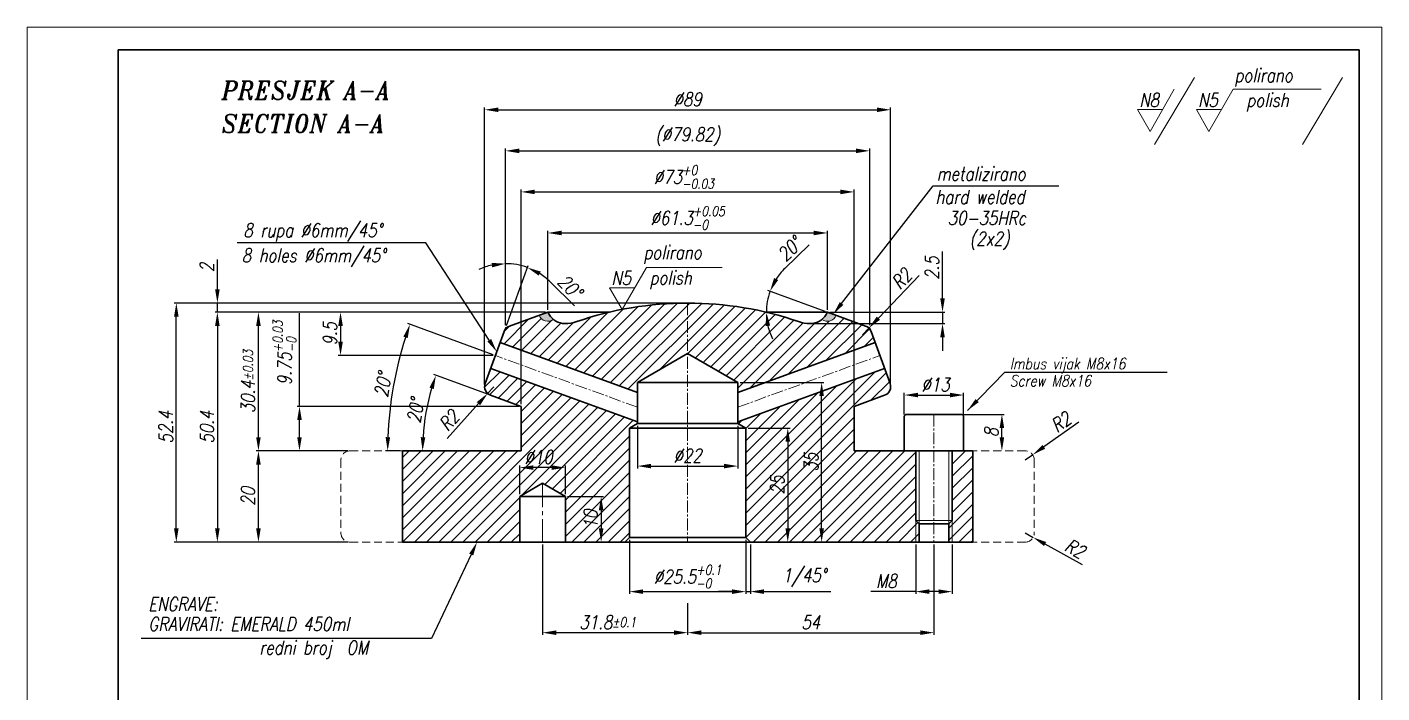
# Model space of a CAD drawing. Extents: x 89 to 609, y 11 to 440.
# Drawn here: x 89 to 386, y 294.1 to 440 of the extents above; entities that cross this region are included whole.
import ezdxf
from ezdxf import colors
from ezdxf.entities.mleader import LeaderData, LeaderLine
from ezdxf.math import Vec2, Vec3

# ---------------------------------------------------------------- set-up
doc = ezdxf.new("R2010")
doc.units = 0
doc.header["$LTSCALE"] = 7
doc.header["$MEASUREMENT"] = 0
doc.linetypes.add('CENTER2', pattern=[1.125, 0.75, -0.125, 0.125, -0.125])
doc.linetypes.add('HIDDEN', pattern=[0.375, 0.25, -0.125])
doc.layers.get('0').update_dxf_attribs({"linetype": 'CONTINUOUS', "lineweight": 15})
for name, color, linetype, lineweight in [('1', 1, 'CENTER2', 15), ('2', 2, 'HIDDEN', 15), ('3', 3, 'CONTINUOUS', 30), ('8', 252, 'CONTINUOUS', 15), ('ENGLISH', 252, 'CONTINUOUS', 18)]:
    doc.layers.add(name, color=color, linetype=linetype, lineweight=lineweight)
doc.styles.add('ITALICT', font='ITALICT.shx', dxfattribs={"width": 0.8, "height": 3})
doc.styles.get("Standard").update_dxf_attribs({"font": 'isocp.shx', "height": 3})
doc.dimstyles.get("Standard").update_dxf_attribs({"dimtxt": 3, "dimasz": 3, "dimexe": 0.5, "dimexo": 0.5, "dimgap": 0.8, "dimtad": 1, "dimdsep": 46, "dimtxsty": 'ITALICT', "dimcen": 0.09, "dimazin": 2, "dimtfac": 1, "dimtmove": 0, "dimatfit": 3, "dimfxl": 1, "dimtolj": 1, "dimtzin": 0, "dimarcsym": 0})

# ---------------------------------------------------------------- blocks, each defined once
blk = doc.blocks.new('*D12')
at = {"color": 0, "lineweight": -2}
for p, q in [((193.9, 374.68), (193.9, 413.41)), ((196.9, 412.91), (270.72, 412.91)), ((273.72, 374.68), (273.72, 413.41))]:
    blk.add_line(p, q, dxfattribs=at)
at = {"color": 0}
for points in [[(196.9, 413.41), (196.9, 412.41), (193.9, 412.91)], [(270.72, 412.41), (270.72, 413.41), (273.72, 412.91)]]:
    blk.add_solid(points, dxfattribs=at)
at = {"color": 0, "insert": (233.81, 416), "char_height": 3, "attachment_point": 5, "style": 'ITALICT'}
blk.add_mtext('\\A1;(%%c79.82)', dxfattribs=at)
blk = doc.blocks.new('*D13')
at = {"color": 0, "lineweight": -2}
for p, q in [((189.31, 361.71), (189.31, 422.41)), ((192.31, 421.91), (275.31, 421.91)), ((278.31, 361.71), (278.31, 422.41))]:
    blk.add_line(p, q, dxfattribs=at)
at = {"color": 0}
for points in [[(192.31, 422.41), (192.31, 421.41), (189.31, 421.91)], [(275.31, 421.41), (275.31, 422.41), (278.31, 421.91)]]:
    blk.add_solid(points, dxfattribs=at)
at = {"color": 0, "insert": (233.81, 424.21), "char_height": 3, "attachment_point": 5, "style": 'ITALICT'}
blk.add_mtext('\\A1;%%c89', dxfattribs=at)
blk = doc.blocks.new('*D14')
at = {"color": 0, "linetype": 'ByBlock', "lineweight": -2}
for p, q in [((197.31, 357.4), (197.31, 404.41)), ((270.31, 357.4), (270.31, 404.41)), ((200.31, 403.91), (267.31, 403.91))]:
    blk.add_line(p, q, dxfattribs=at)
at = {"color": 0}
for points in [[(200.31, 404.41), (200.31, 403.41), (197.31, 403.91)], [(267.31, 403.41), (267.31, 404.41), (270.31, 403.91)]]:
    blk.add_solid(points, dxfattribs=at)
at = {"color": 0, "insert": (232.99, 407.19), "char_height": 3, "attachment_point": 5, "style": 'ITALICT'}
blk.add_mtext('\\A1;%%c73{}{\\H0.71x;\\C3;\\S+0^ -0.03;}', dxfattribs=at)
blk = doc.blocks.new('*D15')
at = {"color": 0, "lineweight": -2}
for p, q in [((200.71, 377.55), (157.22, 377.55)), ((157.72, 374.55), (157.72, 371.05)), ((191.17, 368.05), (157.22, 368.05))]:
    blk.add_line(p, q, dxfattribs=at)
at = {"color": 0}
for points in [[(158.22, 374.55), (157.22, 374.55), (157.72, 377.55)], [(157.22, 371.05), (158.22, 371.05), (157.72, 368.05)]]:
    blk.add_solid(points, dxfattribs=at)
at = {"color": 0, "insert": (155.42, 372.8), "char_height": 3, "attachment_point": 5, "rotation": 90, "style": 'ITALICT'}
blk.add_mtext('\\A1;9.5', dxfattribs=at)
blk = doc.blocks.new('*D4')
at = {"color": 0, "linetype": 'ByBlock', "lineweight": -2}
for p, q in [((203.16, 378.05), (203.16, 395.41)), ((264.46, 378.05), (264.46, 395.41)), ((206.16, 394.91), (261.46, 394.91))]:
    blk.add_line(p, q, dxfattribs=at)
at = {"color": 0}
for points in [[(206.16, 395.41), (206.16, 394.41), (203.16, 394.91)], [(261.46, 394.41), (261.46, 395.41), (264.46, 394.91)]]:
    blk.add_solid(points, dxfattribs=at)
at = {"color": 0, "insert": (233.81, 398.19), "char_height": 3, "attachment_point": 5, "style": 'ITALICT'}
blk.add_mtext('\\A1;%%c61.3{}{\\H0.71x;\\C3;\\S+0.05^ -0;}', dxfattribs=at)
blk = doc.blocks.new('*D5')
at = {"color": 0, "linetype": 'ByBlock', "lineweight": -2}
for p, q in [((148.72, 356.9), (148.72, 377.34)), ((196.81, 356.9), (148.22, 356.9)), ((148.72, 350.15), (148.72, 353.9)), ((159.31, 347.15), (148.22, 347.15))]:
    blk.add_line(p, q, dxfattribs=at)
at = {"color": 0}
for points in [[(149.22, 353.9), (148.22, 353.9), (148.72, 356.9)], [(148.22, 350.15), (149.22, 350.15), (148.72, 347.15)]]:
    blk.add_solid(points, dxfattribs=at)
at = {"color": 0, "insert": (145.44, 368.62), "char_height": 3, "attachment_point": 5, "rotation": 90, "style": 'ITALICT'}
blk.add_mtext('\\A1;9.75{}{\\H0.71x;\\C3;\\S+0.03^ -0;}', dxfattribs=at)
blk = doc.blocks.new('*D6')
at = {"color": 0, "lineweight": -2}
for p, q in [((159.31, 347.15), (139.22, 347.15)), ((139.72, 330.15), (139.72, 344.15)), ((159.31, 327.15), (139.22, 327.15))]:
    blk.add_line(p, q, dxfattribs=at)
at = {"color": 0}
for points in [[(139.22, 344.15), (140.22, 344.15), (139.72, 347.15)], [(139.22, 330.15), (140.22, 330.15), (139.72, 327.15)]]:
    blk.add_solid(points, dxfattribs=at)
at = {"color": 0, "insert": (137.42, 337.15), "char_height": 3, "attachment_point": 5, "rotation": 90, "style": 'ITALICT'}
blk.add_mtext('\\A1;20', dxfattribs=at)
blk = doc.blocks.new('*D7')
at = {"color": 0, "lineweight": -2}
for p, q in [((158.68, 377.55), (139.22, 377.55)), ((139.72, 350.15), (139.72, 374.55)), ((159.31, 347.15), (139.22, 347.15))]:
    blk.add_line(p, q, dxfattribs=at)
at = {"color": 0}
for points in [[(139.22, 374.55), (140.22, 374.55), (139.72, 377.55)], [(139.22, 350.15), (140.22, 350.15), (139.72, 347.15)]]:
    blk.add_solid(points, dxfattribs=at)
at = {"color": 0, "insert": (137.42, 362.35), "char_height": 3, "attachment_point": 5, "rotation": 90, "style": 'ITALICT'}
blk.add_mtext('\\A1;30.4{}{\\H0.71x;\\C3;%%p0.03}', dxfattribs=at)
blk = doc.blocks.new('*D8')
at = {"color": 0, "lineweight": -2}
for p, q in [((233.31, 379.55), (121.22, 379.55)), ((121.72, 330.15), (121.72, 376.55)), ((159.31, 327.15), (121.22, 327.15))]:
    blk.add_line(p, q, dxfattribs=at)
at = {"color": 0}
for points in [[(122.22, 376.55), (121.22, 376.55), (121.72, 379.55)], [(121.22, 330.15), (122.22, 330.15), (121.72, 327.15)]]:
    blk.add_solid(points, dxfattribs=at)
at = {"color": 0, "insert": (119.42, 352.35), "char_height": 3, "attachment_point": 5, "rotation": 90, "style": 'ITALICT'}
blk.add_mtext('\\A1;52.4', dxfattribs=at)
blk = doc.blocks.new('*D9')
at = {"color": 0, "lineweight": -2}
for p, q in [((289.69, 380.55), (289.69, 390.86)), ((264.96, 377.55), (290.19, 377.55)), ((289.69, 377.55), (289.69, 375.05)), ((261.21, 375.05), (290.19, 375.05)), ((289.69, 372.05), (289.69, 369.05))]:
    blk.add_line(p, q, dxfattribs=at)
at = {"color": 0}
for points in [[(289.19, 380.55), (290.19, 380.55), (289.69, 377.55)], [(290.19, 372.05), (289.19, 372.05), (289.69, 375.05)]]:
    blk.add_solid(points, dxfattribs=at)
at = {"color": 0, "insert": (287.39, 387.21), "char_height": 3, "attachment_point": 5, "rotation": 90, "style": 'ITALICT'}
blk.add_mtext('\\A1;2.5', dxfattribs=at)
blk = doc.blocks.new('*D16')
at = {"color": 0, "lineweight": -2}
blk.add_line((190.15, 359.5), (178.15, 363.87), dxfattribs=at)
blk.add_arc((224.1, 347.15), 48.39, 163.5526, 176.4474, dxfattribs=at)
at = {"color": 0}
for points in [[(177.21, 361.01), (178.16, 360.7), (178.62, 363.7)], [(176.3, 350.13), (175.3, 350.16), (175.7, 347.15)]]:
    blk.add_solid(points, dxfattribs=at)
at = {"color": 0, "insert": (174.17, 355.95), "char_height": 3, "attachment_point": 5, "rotation": 80, "style": 'ITALICT'}
blk.add_mtext('\\A1;20°', dxfattribs=at)
blk = doc.blocks.new('*D17')
at = {"color": 0, "lineweight": -2}
for p, q in [((191.31, 361.21), (189.97, 359.73)), ((181.08, 349.89), (187.96, 357.5))]:
    blk.add_line(p, q, dxfattribs=at)
at = {"color": 0}
blk.add_solid([(187.58, 357.84), (188.33, 357.17), (189.97, 359.73)], dxfattribs=at)
at = {"color": 0, "insert": (181.51, 353.8), "char_height": 3, "attachment_point": 5, "rotation": 47.9094, "style": 'ITALICT'}
blk.add_mtext('\\A1;R2', dxfattribs=at)
blk = doc.blocks.new('*D22')
at = {"color": 0, "lineweight": -2}
for p, q in [((319.59, 353.43), (311.9, 348.03)), ((307.81, 345.15), (309.44, 346.3))]:
    blk.add_line(p, q, dxfattribs=at)
at = {"color": 0}
blk.add_solid([(311.61, 348.44), (312.19, 347.62), (309.44, 346.3)], dxfattribs=at)
at = {"color": 0, "insert": (315.65, 353.47), "char_height": 3, "attachment_point": 5, "rotation": 35.1086, "style": 'ITALICT'}
blk.add_mtext('\\A1;R2', dxfattribs=at)
blk = doc.blocks.new('*D23')
at = {"color": 0, "lineweight": -2}
for p, q in [((307.81, 329.15), (309.56, 328.18)), ((320.4, 322.17), (312.18, 326.73))]:
    blk.add_line(p, q, dxfattribs=at)
at = {"color": 0}
blk.add_solid([(312.42, 327.16), (311.94, 326.29), (309.56, 328.18)], dxfattribs=at)
at = {"color": 0, "insert": (318.72, 325.73), "char_height": 3, "attachment_point": 5, "rotation": 330.9977, "style": 'ITALICT'}
blk.add_mtext('\\A1;R2', dxfattribs=at)
blk = doc.blocks.new('*D24')
at = {"color": 0, "lineweight": -2}
for p, q in [((202.01, 326.65), (202.01, 306.8)), ((233.81, 313.75), (233.81, 306.8)), ((230.81, 307.3), (205.01, 307.3))]:
    blk.add_line(p, q, dxfattribs=at)
at = {"color": 0}
for points in [[(205.01, 307.8), (205.01, 306.8), (202.01, 307.3)], [(230.81, 307.8), (230.81, 306.8), (233.81, 307.3)]]:
    blk.add_solid(points, dxfattribs=at)
at = {"color": 0, "insert": (216.31, 309.6), "char_height": 3, "attachment_point": 5, "style": 'ITALICT'}
blk.add_mtext('\\A1;31.8{}{\\H0.71x;\\C3;%%p0.1}', dxfattribs=at)
blk = doc.blocks.new('*D25')
at = {"color": 0, "lineweight": -2}
for p, q in [((207.51, 337.15), (215.35, 337.15)), ((214.85, 334.15), (214.85, 330.15)), ((215.35, 327.15), (215.35, 327.15))]:
    blk.add_line(p, q, dxfattribs=at)
at = {"color": 0}
for points in [[(215.35, 334.15), (214.35, 334.15), (214.85, 337.15)], [(214.35, 330.15), (215.35, 330.15), (214.85, 327.15)]]:
    blk.add_solid(points, dxfattribs=at)
at = {"color": 0, "insert": (212.55, 332.15), "char_height": 3, "attachment_point": 5, "rotation": 90, "style": 'ITALICT'}
blk.add_mtext('\\A1;10', dxfattribs=at)
blk = doc.blocks.new('*D26')
at = {"color": 0, "lineweight": -2}
for p, q in [((197.01, 337.65), (197.01, 343.98)), ((204.01, 343.48), (200.01, 343.48)), ((207.01, 337.65), (207.01, 343.98))]:
    blk.add_line(p, q, dxfattribs=at)
at = {"color": 0}
for points in [[(200.01, 343.98), (200.01, 342.98), (197.01, 343.48)], [(204.01, 342.98), (204.01, 343.98), (207.01, 343.48)]]:
    blk.add_solid(points, dxfattribs=at)
at = {"color": 0, "insert": (201.13, 345.78), "char_height": 3, "attachment_point": 5, "style": 'ITALICT'}
blk.add_mtext('\\A1;%%c10', dxfattribs=at)
blk = doc.blocks.new('*D27')
at = {"color": 0, "lineweight": -2}
for p, q in [((281.31, 355.15), (281.31, 359.88)), ((284.31, 359.38), (291.31, 359.38)), ((294.31, 355.15), (294.31, 359.88))]:
    blk.add_line(p, q, dxfattribs=at)
at = {"color": 0}
for points in [[(284.31, 359.88), (284.31, 358.88), (281.31, 359.38)], [(291.31, 359.88), (291.31, 358.88), (294.31, 359.38)]]:
    blk.add_solid(points, dxfattribs=at)
at = {"color": 0, "insert": (288.15, 361.68), "char_height": 3, "attachment_point": 5, "style": 'ITALICT'}
blk.add_mtext('\\A1;%%c13', dxfattribs=at)
blk = doc.blocks.new('*D28')
at = {"color": 0, "lineweight": -2}
for p, q in [((283.81, 326.65), (283.81, 315.8)), ((291.81, 326.65), (291.81, 315.8)), ((283.81, 316.3), (273.95, 316.3)), ((288.81, 316.3), (286.81, 316.3))]:
    blk.add_line(p, q, dxfattribs=at)
at = {"color": 0}
for points in [[(286.81, 316.8), (286.81, 315.8), (283.81, 316.3)], [(288.81, 316.8), (288.81, 315.8), (291.81, 316.3)]]:
    blk.add_solid(points, dxfattribs=at)
at = {"color": 0, "insert": (277.38, 318.6), "char_height": 3, "attachment_point": 5, "style": 'ITALICT'}
blk.add_mtext('\\A1;M8', dxfattribs=at)
blk = doc.blocks.new('*D29')
at = {"color": 0, "lineweight": -2}
for p, q in [((294.31, 355.15), (303.2, 355.15)), ((302.7, 350.15), (302.7, 352.15))]:
    blk.add_line(p, q, dxfattribs=at)
at = {"color": 0}
for points in [[(302.2, 352.15), (303.2, 352.15), (302.7, 355.15)], [(302.2, 350.15), (303.2, 350.15), (302.7, 347.15)]]:
    blk.add_solid(points, dxfattribs=at)
at = {"color": 0, "insert": (300.4, 351.15), "char_height": 3, "attachment_point": 5, "rotation": 90, "style": 'ITALICT'}
blk.add_mtext('\\A1;8', dxfattribs=at)
blk = doc.blocks.new('*D30')
at = {"color": 0, "lineweight": -2}
for p, q in [((287.81, 326.65), (287.81, 306.8)), ((233.81, 313.75), (233.81, 306.8)), ((236.81, 307.3), (284.81, 307.3))]:
    blk.add_line(p, q, dxfattribs=at)
at = {"color": 0}
for points in [[(236.81, 307.8), (236.81, 306.8), (233.81, 307.3)], [(284.81, 307.8), (284.81, 306.8), (287.81, 307.3)]]:
    blk.add_solid(points, dxfattribs=at)
at = {"color": 0, "insert": (260.81, 309.6), "char_height": 3, "attachment_point": 5, "style": 'ITALICT'}
blk.add_mtext('\\A1;54', dxfattribs=at)
blk = doc.blocks.new('*D31')
at = {"color": 0, "lineweight": -2}
for p, q in [((222.81, 352.66), (222.81, 343.32)), ((244.81, 352.66), (244.81, 343.32)), ((225.81, 343.82), (241.81, 343.82))]:
    blk.add_line(p, q, dxfattribs=at)
at = {"color": 0}
for points in [[(225.81, 344.32), (225.81, 343.32), (222.81, 343.82)], [(241.81, 344.32), (241.81, 343.32), (244.81, 343.82)]]:
    blk.add_solid(points, dxfattribs=at)
at = {"color": 0, "insert": (233.81, 346.12), "char_height": 3, "attachment_point": 5, "style": 'ITALICT'}
blk.add_mtext('\\A1;%%c22', dxfattribs=at)
blk = doc.blocks.new('*D32')
at = {"color": 0, "lineweight": -2}
for p, q in [((221.06, 327.65), (221.06, 315.8)), ((246.56, 327.65), (246.56, 315.8)), ((224.06, 316.3), (243.56, 316.3))]:
    blk.add_line(p, q, dxfattribs=at)
at = {"color": 0}
for points in [[(224.06, 316.8), (224.06, 315.8), (221.06, 316.3)], [(243.56, 316.8), (243.56, 315.8), (246.56, 316.3)]]:
    blk.add_solid(points, dxfattribs=at)
at = {"color": 0, "insert": (233.81, 319.58), "char_height": 3, "attachment_point": 5, "style": 'ITALICT'}
blk.add_mtext('\\A1;%%c25.5{}{\\H0.71x;\\C3;\\S+0.1^ -0;}', dxfattribs=at)
blk = doc.blocks.new('*D33')
at = {"color": 0, "lineweight": -2}
for p, q in [((247.56, 326.65), (247.56, 315.8)), ((243.56, 316.3), (240.56, 316.3)), ((246.56, 316.3), (247.56, 316.3)), ((250.56, 316.3), (265.21, 316.3))]:
    blk.add_line(p, q, dxfattribs=at)
at = {"color": 0}
for points in [[(243.56, 316.8), (243.56, 315.8), (246.56, 316.3)], [(250.56, 316.8), (250.56, 315.8), (247.56, 316.3)]]:
    blk.add_solid(points, dxfattribs=at)
at = {"color": 0, "insert": (259.39, 319.38), "char_height": 3, "attachment_point": 5, "style": 'ITALICT'}
blk.add_mtext('\\A1;1/45%%d', dxfattribs=at)
blk = doc.blocks.new('*D34')
at = {"color": 0, "lineweight": -2}
for p, q in [((245.31, 362.15), (263.69, 362.15)), ((263.19, 330.15), (263.19, 359.15)), ((262.69, 327.15), (262.69, 327.15))]:
    blk.add_line(p, q, dxfattribs=at)
at = {"color": 0}
for points in [[(263.69, 359.15), (262.69, 359.15), (263.19, 362.15)], [(262.69, 330.15), (263.69, 330.15), (263.19, 327.15)]]:
    blk.add_solid(points, dxfattribs=at)
at = {"color": 0, "insert": (260.89, 344.65), "char_height": 3, "attachment_point": 5, "rotation": 90, "style": 'ITALICT'}
blk.add_mtext('\\A1;35', dxfattribs=at)
blk = doc.blocks.new('*D35')
at = {"color": 0, "lineweight": -2}
for p, q in [((247.06, 352.15), (256.26, 352.15)), ((255.76, 349.15), (255.76, 330.15)), ((256.26, 327.15), (256.26, 327.15))]:
    blk.add_line(p, q, dxfattribs=at)
at = {"color": 0}
for points in [[(256.26, 349.15), (255.26, 349.15), (255.76, 352.15)], [(255.26, 330.15), (256.26, 330.15), (255.76, 327.15)]]:
    blk.add_solid(points, dxfattribs=at)
at = {"color": 0, "insert": (253.46, 339.65), "char_height": 3, "attachment_point": 5, "rotation": 90, "style": 'ITALICT'}
blk.add_mtext('\\A1;25', dxfattribs=at)
blk = doc.blocks.new('A$C0FD72C1E')
for p, q in [((4.36, 12.08), (-0.96, 2.86)), ((8.79, 14.65), (0, 0)), ((17.26, 12.08), (11.94, 2.86)), ((17.26, 12.08), (36.56, 12.08)), ((41.25, 14.65), (32.45, 0)), ((-3.7, 7.62), (-0.96, 2.86)), ((1.79, 7.62), (-3.7, 7.62)), ((9.19, 7.62), (11.94, 2.86)), ((14.69, 7.62), (9.19, 7.62))]:
    blk.add_line(p, q)
at = {"style": 'ITALICT', "width": 0.8}
for s, p in [('polirano', (17.55, 13.67)), ('N8', (-3.32, 8.24)), ('N5', (9.58, 8.24))]:
    blk.add_text(s, height=3, dxfattribs=at).set_placement(p)
at = {"layer": 'ENGLISH', "style": 'ITALICT', "width": 0.8}
blk.add_text('polish', height=3, dxfattribs=at).set_placement((20.16, 8.23))
blk = doc.blocks.new('A$C06FE1C3C')
for p, q in [((-9.22, 5.32), (-9.22, 21.93)), ((-9.22, 5.32), (0, 0)), ((-4.76, 2.75), (-4.76, -2.75)), ((-4.76, -2.75), (0, 0))]:
    blk.add_line(p, q)
at = {"style": 'ITALICT', "width": 0.8}
for s, p in [('polirano', (-11.02, 4.68)), ('N5', (-5.38, -2.36))]:
    blk.add_text(s, height=3, rotation=90, dxfattribs=at).set_placement(p)
at = {"layer": 'ENGLISH', "style": 'ITALICT', "width": 0.8}
blk.add_text('polish', height=3, rotation=90, dxfattribs=at).set_placement((-5.45, 6.02))
blk = doc.blocks.new('*D138')
at = {"color": 0, "lineweight": -2}
for p, q in [((202.66, 377.55), (130.22, 377.55)), ((130.72, 374.55), (130.72, 330.15)), ((159.31, 327.15), (130.22, 327.15))]:
    blk.add_line(p, q, dxfattribs=at)
at = {"color": 0}
for points in [[(131.22, 374.55), (130.22, 374.55), (130.72, 377.55)], [(130.22, 330.15), (131.22, 330.15), (130.72, 327.15)]]:
    blk.add_solid(points, dxfattribs=at)
at = {"color": 0, "insert": (128.42, 352.35), "char_height": 3, "attachment_point": 5, "rotation": 90, "style": 'ITALICT'}
blk.add_mtext('\\A1;50.4', dxfattribs=at)
blk = doc.blocks.new('*D139')
at = {"color": 0, "lineweight": -2}
for p, q in [((130.72, 382.55), (130.72, 389.09)), ((233.31, 379.55), (130.22, 379.55)), ((202.66, 377.55), (130.22, 377.55)), ((130.72, 377.55), (130.72, 379.55)), ((130.72, 374.55), (130.72, 371.55))]:
    blk.add_line(p, q, dxfattribs=at)
at = {"color": 0}
for points in [[(130.22, 382.55), (131.22, 382.55), (130.72, 379.55)], [(131.22, 374.55), (130.22, 374.55), (130.72, 377.55)]]:
    blk.add_solid(points, dxfattribs=at)
at = {"color": 0, "insert": (128.42, 387.32), "char_height": 3, "attachment_point": 5, "rotation": 90, "style": 'ITALICT'}
blk.add_mtext('\\A1;2', dxfattribs=at)
blk = doc.blocks.new('*D143')
at = {"color": 0, "lineweight": -2}
for p, q in [((193.9, 375.27), (193.9, 388.68)), ((194.07, 374.65), (198.86, 387.8)), ((203.73, 384.14), (209.02, 378.93))]:
    blk.add_line(p, q, dxfattribs=at)
for start, end in [(102.3051, 114.6103), (70, 90), (45.3897, 57.6949)]:
    blk.add_arc((193.9, 374.18), 14, start, end, dxfattribs=at)
at = {"color": 0}
for points in [[(190.97, 387.36), (190.86, 388.35), (193.9, 388.18)], [(201.6, 386.46), (201.16, 385.56), (198.69, 387.33)]]:
    blk.add_solid(points, dxfattribs=at)
at = {"color": 0, "insert": (207.99, 383.17), "char_height": 3, "attachment_point": 5, "rotation": 315.3897, "style": 'ITALICT'}
blk.add_mtext('\\A1;20%%d', dxfattribs=at)
blk = doc.blocks.new('*D144')
at = {"color": 0, "lineweight": -2}
for p, q in [((191.2, 368.22), (172.47, 375.04)), ((170.81, 347.15), (167.55, 347.15))]:
    blk.add_line(p, q, dxfattribs=at)
blk.add_arc((249.09, 347.15), 81.04, 162.1211, 177.8789, dxfattribs=at)
at = {"color": 0}
for points in [[(172.44, 371.87), (171.49, 372.19), (172.94, 374.87)], [(167.6, 350.16), (168.6, 350.14), (168.05, 347.15)]]:
    blk.add_solid(points, dxfattribs=at)
at = {"color": 0, "insert": (167.02, 361.62), "char_height": 3, "attachment_point": 5, "rotation": 80, "style": 'ITALICT'}
blk.add_mtext('\\A1;20%%d', dxfattribs=at)
blk = doc.blocks.new('*D145')
at = {"color": 0, "lineweight": -2}
for p, q in [((275.62, 376.22), (284.6, 385.56)), ((272.16, 372.62), (273.54, 374.06))]:
    blk.add_line(p, q, dxfattribs=at)
at = {"color": 0}
blk.add_solid([(275.26, 376.57), (275.98, 375.88), (273.54, 374.06)], dxfattribs=at)
at = {"color": 0, "insert": (280.72, 384.85), "char_height": 3, "attachment_point": 5, "rotation": 46.1214, "style": 'ITALICT'}
blk.add_mtext('\\A1;R2', dxfattribs=at)
blk = doc.blocks.new('*D146')
at = {"color": 0, "lineweight": -2}
for p, q in [((255.11, 387.14), (260.43, 392.33)), ((263.99, 377.72), (251.4, 382.3))]:
    blk.add_line(p, q, dxfattribs=at)
for start, end in [(134.2776, 147.1388), (160, 180), (192.8612, 205.7224)]:
    blk.add_arc((264.46, 377.55), 13.39, start, end, dxfattribs=at)
at = {"color": 0}
for points in [[(252.76, 385.04), (253.66, 384.59), (251.87, 382.13)], [(251.9, 374.63), (250.9, 374.51), (251.06, 377.55)]]:
    blk.add_solid(points, dxfattribs=at)
at = {"color": 0, "insert": (256.16, 391.38), "char_height": 3, "attachment_point": 5, "rotation": 44.2776, "style": 'ITALICT'}
blk.add_mtext('\\A1;20%%d', dxfattribs=at)

msp = doc.modelspace()

# ---------------------------------------------------------------- hatches: boundary and pattern name
h = msp.add_hatch(color=256)
h.dxf.hatch_style = 1
h.paths.add_polyline_path([(204.366, 375.957, -0.0903522), (203.439, 377.05, -0.0057361), (203.157, 377.55), (201.278, 376.866, 0.5051004)])
h.paths.add_polyline_path([(263.248, 375.957, 0.5051004), (266.337, 376.866), (264.457, 377.55, -0.0057361), (264.176, 377.05, -0.0903522)])
at = {"layer": '8'}
h = msp.add_hatch(dxfattribs=at)
h.set_pattern_fill('ANSI31', color=256, scale=15)
h.set_pattern_definition([(45, (-248.5286, 371.3667), (-1.325825, 1.325825), [])])
h.paths.add_polyline_path([(221.057, 328.15), (221.057, 352.15), (222.807, 353.161), (222.807, 353.524), (190.642, 365.231), (189.428, 361.897, 0.4142136), (190.623, 359.333), (197.307, 356.9), (197.307, 347.15), (171.307, 347.15), (171.307, 327.15), (197.007, 327.15), (197.007, 337.15), (202.007, 340.037), (207.007, 337.15), (207.007, 327.15), (220.057, 327.15)])
h.paths.add_polyline_path([(233.807, 379.55, 0.0484184), (219.445, 378.156, 0.0096082), (216.64, 377.55, 0.0248777), (209.506, 375.486, -0.0830513), (206.903, 375.05, -0.173399), (204.366, 375.957, -0.5051004), (201.278, 376.866), (194.775, 374.5, 0.2216947), (193.58, 373.304), (192.694, 370.869), (222.807, 359.909), (222.807, 362.15), (233.807, 368.501)])
h.paths.add_polyline_path([(244.807, 359.909), (274.921, 370.869), (274.035, 373.304, 0.2216947), (272.839, 374.5), (266.337, 376.866, -0.5051004), (263.248, 375.957, -0.173399), (260.712, 375.05, -0.0830513), (258.109, 375.486, 0.0248777), (250.975, 377.55, 0.0580536), (233.807, 379.55), (233.807, 368.501), (244.807, 362.15)])
h.paths.add_polyline_path([(244.807, 353.161), (246.557, 352.15), (246.557, 328.15), (247.557, 327.15), (283.806, 327.15), (283.806, 331.9), (283.806, 347.15), (281.306, 347.15), (270.307, 347.15), (270.307, 356.9), (276.991, 359.333, 0.4142136), (278.187, 361.897), (276.973, 365.231), (244.807, 353.524)])
h.paths.add_polyline_path([(284.556, 327.15), (284.556, 331.15), (283.806, 331.9), (283.806, 327.15)])
h.paths.add_polyline_path([(291.806, 327.15), (291.806, 331.9), (291.056, 331.15), (291.056, 327.15)])
h.paths.add_polyline_path([(291.806, 331.9), (291.806, 327.15), (296.307, 327.15), (296.307, 347.15), (294.306, 347.15), (291.806, 347.15)])
h.paths.add_polyline_path([(209.549, 329.572), (209.549, 334.729), (215.549, 334.729), (215.549, 329.572)], flags=24)
h.paths.add_polyline_path([(197.125, 348.778), (205.14, 348.778), (205.14, 342.778), (197.125, 342.778)], flags=24)
h.paths.add_polyline_path([(257.891, 341.729), (257.891, 347.572), (263.891, 347.572), (263.891, 341.729)], flags=24)
h.paths.add_polyline_path([(250.458, 336.672), (250.458, 342.629), (256.458, 342.629), (256.458, 336.672)], flags=24)

# ---------------------------------------------------------------- linework, layer by layer
for p, q in [((89.007, 440.033), (89.007, 20.033)), ((89.007, 440.033), (386.007, 440.033)), ((386.007, 440.033), (386.007, 20.033)), ((284.556, 347.15), (284.556, 331.15)), ((291.056, 347.15), (291.056, 331.15)), ((283.806, 331.9), (291.806, 331.9))]:
    msp.add_line(p, q)
at = {"ltscale": 0.5}
for p, q in [((283.806, 331.9), (283.806, 327.15)), ((291.806, 331.9), (291.806, 327.15))]:
    msp.add_line(p, q, dxfattribs=at)
for centre, start, end in [((203.157, 377.55), 200, 307.19343), ((264.457, 377.55), 232.80657, 340)]:
    msp.add_arc(centre, 2, start, end)
at = {"layer": '1', "ltscale": 0.5}
for p, q in [((233.807, 379.55), (233.807, 327.15)), ((222.807, 356.716), (191.668, 368.05)), ((244.807, 356.716), (275.947, 368.05)), ((287.806, 355.15), (287.806, 327.15))]:
    msp.add_line(p, q, dxfattribs=at)
at = {"layer": '1'}
msp.add_line((202.007, 340.037), (202.007, 327.15), dxfattribs=at)
at = {"layer": '2'}
for p, q in [((194.78, 374.501), (193.899, 374.181)), ((272.835, 374.501), (273.716, 374.181)), ((193.579, 373.3), (193.899, 374.181)), ((274.036, 373.3), (273.716, 374.181)), ((157.807, 345.15), (157.807, 329.15)), ((159.807, 347.15), (171.307, 347.15)), ((307.807, 347.15), (296.307, 347.15)), ((309.807, 345.15), (309.807, 329.15)), ((159.807, 327.15), (171.307, 327.15)), ((307.807, 327.15), (296.307, 327.15))]:
    msp.add_line(p, q, dxfattribs=at)
for centre, start, end in [((159.807, 345.15), 90, 180), ((307.807, 345.15), 0, 90), ((159.807, 329.15), 180, 270), ((307.807, 329.15), 270, 0)]:
    msp.add_arc(centre, 2, start, end, dxfattribs=at)
at = {"layer": '3'}
for p, q in [((109.007, 435.033), (109.007, 25.033)), ((109.007, 435.033), (381.007, 435.033)), ((381.007, 435.033), (381.007, 25.033)), ((203.157, 377.55), (194.78, 374.501)), ((216.64, 377.55), (203.157, 377.55)), ((250.975, 377.55), (264.457, 377.55)), ((264.457, 377.55), (272.835, 374.501)), ((189.428, 361.897), (193.579, 373.3)), ((278.187, 361.897), (274.036, 373.3)), ((222.807, 359.909), (192.694, 370.869)), ((222.807, 362.15), (233.807, 368.501)), ((222.807, 362.15), (233.807, 368.501)), ((244.807, 362.15), (233.807, 368.501)), ((244.807, 359.909), (274.921, 370.869)), ((222.807, 353.524), (190.642, 365.231)), ((244.807, 353.524), (276.973, 365.231)), ((233.807, 362.15), (222.807, 362.15)), ((222.807, 362.15), (222.807, 353.161)), ((233.807, 362.15), (222.807, 362.15)), ((233.807, 362.15), (244.807, 362.15)), ((244.807, 362.15), (244.807, 353.161)), ((197.307, 356.9), (190.623, 359.333)), ((197.307, 356.9), (197.307, 347.15)), ((270.307, 356.9), (276.991, 359.333)), ((270.307, 356.9), (270.307, 347.15)), ((281.806, 355.15), (293.806, 355.15)), ((221.057, 352.15), (222.807, 353.161)), ((221.057, 352.15), (233.807, 352.15)), ((222.807, 353.161), (233.807, 353.161)), ((244.807, 353.161), (233.807, 353.161)), ((246.557, 352.15), (233.807, 352.15)), ((246.557, 352.15), (244.807, 353.161)), ((171.307, 347.15), (197.307, 347.15)), ((296.307, 347.15), (270.307, 347.15)), ((296.307, 347.15), (296.307, 327.15)), ((197.007, 337.15), (202.007, 340.037)), ((207.007, 337.15), (202.007, 340.037)), ((197.007, 337.15), (207.007, 337.15)), ((283.806, 331.9), (284.556, 331.15)), ((284.556, 331.15), (287.806, 331.15)), ((284.556, 331.15), (284.556, 327.15)), ((291.056, 331.15), (287.806, 331.15)), ((291.806, 331.9), (291.056, 331.15)), ((291.056, 331.15), (291.056, 327.15)), ((171.307, 327.15), (233.807, 327.15)), ((221.057, 328.15), (220.057, 327.15)), ((221.057, 328.15), (233.807, 328.15)), ((246.557, 328.15), (233.807, 328.15)), ((296.307, 327.15), (233.807, 327.15)), ((246.557, 328.15), (247.557, 327.15))]:
    msp.add_line(p, q, dxfattribs=at)
at = {"layer": '3', "ltscale": 0.5}
for p, q in [((281.306, 354.65), (281.306, 347.15)), ((294.306, 354.65), (294.306, 347.15)), ((221.057, 352.15), (221.057, 328.15)), ((246.557, 352.15), (246.557, 328.15)), ((171.307, 347.15), (171.307, 327.15)), ((283.806, 347.15), (283.806, 331.9)), ((291.806, 347.15), (291.806, 331.9)), ((197.007, 337.15), (197.007, 327.15)), ((207.007, 337.15), (207.007, 327.15))]:
    msp.add_line(p, q, dxfattribs=at)
at = {"layer": '3'}
for centre, radius, start, end in [((225.089, 389.55), 25, 208.6854, 210), ((233.807, 304.87), 74.68, 90, 108.99038), ((233.807, 304.87), 74.68, 71.00962, 90), ((242.526, 389.55), 25, 330, 331.3146), ((195.459, 372.62), 2, 109.86898, 160.13102), ((206.903, 379.05), 4, 210, 270), ((206.903, 383.05), 8, 270, 288.99038), ((260.712, 383.05), 8, 251.00962, 270), ((260.712, 379.05), 4, 270, 330), ((272.155, 372.62), 2, 19.86898, 70.13102), ((191.307, 361.213), 2, 160, 250), ((276.307, 361.213), 2, 290, 20), ((281.806, 354.65), 0.5, 90, 180)]:
    msp.add_arc(centre, radius, start, end, dxfattribs=at)
at = {"layer": '3', "ltscale": 0.5}
msp.add_arc((293.806, 354.65), 0.5, 0, 90, dxfattribs=at)

# ---------------------------------------------------------------- block references
msp.add_blockref('A$C0FD72C1E', (336.138, 414.318))
at = {"rotation": 270}
msp.add_blockref('A$C06FE1C3C', (219.445, 378.156), dxfattribs=at)

# ---------------------------------------------------------------- texts
at = {"linetype": 'Continuous', "style": 'ITALICT', "width": 0.9}
msp.add_text('PRESJEK A-A', height=4, dxfattribs=at).set_placement((131.651, 424.189))
at = {"style": 'ITALICT', "width": 0.8}
for s, height, p in [('metalizirano', 3, (288.37, 406.412)), ('30-35HRc', 3, (290.818, 396.674)), ('8 rupa %%C6mm/45%%D', 3, (136.421, 394.014)), ('(2x2)', 3, (295.609, 392.179)), ('Imbus vijak M8x16', 2.5, (304.429, 365.027)), ('GRAVIRATI: EMERALD 450ml ', 3, (115.574, 307.698)), ('redni broj  OM', 3, (139.89, 302.541))]:
    msp.add_text(s, height=height, dxfattribs=at).set_placement(p)
at = {"layer": '8', "style": 'ITALICT', "width": 0.8}
msp.add_text('Screw M8x16', height=2.5, dxfattribs=at).set_placement((304.429, 361.259))
at = {"layer": 'ENGLISH', "linetype": 'Continuous', "style": 'ITALICT', "width": 0.9}
msp.add_text('SECTION A-A', height=4, dxfattribs=at).set_placement((131.651, 416.908))
at = {"layer": 'ENGLISH', "style": 'ITALICT', "width": 0.8}
for s, p in [('hard welded', (288.121, 401.323)), ('8 holes %%C6mm/45%%D', (136.06, 388.488)), ('ENGRAVE:', (115.569, 312.061))]:
    msp.add_text(s, height=3, dxfattribs=at).set_placement(p)

# ---------------------------------------------------------------- dimensions: what is measured, and where the dimension line sits
for base, p1, p2, text, override, picture, middle in [((278.307, 421.91), (189.307, 361.213), (278.307, 361.213), '%%c<>', {"dimtmove": 0}, '*D13', (233.807, 421.91)), ((273.716, 412.91), (193.899, 374.181), (273.716, 374.181), '(%%c<>)', {"dimtmove": 0}, '*D12', (233.807, 412.91)), ((270.307, 403.91), (197.307, 356.9), (270.307, 356.9), '<>{}{\\H0.71x;\\C3;\\S+0^ -0.03;}', {"dimpost": '%%c<>', "dimtp": 0, "dimtm": 0.03, "dimtdec": 2, "dimtmove": 0, "dimfxl": 1.5, "dimtzin": 8, "dimarcsym": 1}, '*D14', (232.993, 403.91))]:
    dim = msp.add_linear_dim(base=base, p1=p1, p2=p2, text=text, dimstyle='Standard', override=override)
    dim.commit()
    dim.dimension.update_dxf_attribs({"geometry": picture, "text_midpoint": middle, "dimtype": 160})
for base, p1, p2, text, override, picture, middle in [((264.457, 394.91), (203.157, 377.55), (264.457, 377.55), '<>{}{\\H0.71x;\\C3;\\S+0.05^ -0;}', {"dimpost": '%%c<>', "dimtp": 0.05, "dimtmove": 0, "dimfxl": 1.5, "dimtzin": 8, "dimarcsym": 1}, '*D4', (233.807, 398.195)), ((246.557, 316.298), (221.057, 328.15), (246.557, 328.15), '%%c<>{}{\\H0.71x;\\C3;\\S+0.1^ -0;}', {"dimtp": 0.1, "dimtm": 0, "dimtmove": 0}, '*D32', (233.807, 319.583))]:
    dim = msp.add_linear_dim(base=base, p1=p1, p2=p2, text=text, dimstyle='Standard', override=override)
    dim.commit()
    dim.dimension.update_dxf_attribs({"geometry": picture, "text_midpoint": middle})
for base, line1, line2, picture, middle in [((251.155, 379.105), ((264.457, 377.55), (272.835, 374.501)), ((250.975, 377.55), (264.457, 377.55)), '*D146', (256.161, 391.379)), ((195.524, 388.082), ((189.428, 361.897), (193.579, 373.3)), ((193.899, 374.181), (193.899, 374.77)), '*D143', (207.987, 383.173)), ((170.234, 365.84), ((222.807, 356.716), (191.668, 368.05)), ((171.307, 347.15), (197.307, 347.15)), '*D144', (167.015, 361.622)), ((177.009, 358.31), ((175.704, 347.15), (197.307, 347.15)), ((197.307, 356.9), (190.623, 359.333)), '*D16', (174.174, 355.953))]:
    dim = msp.add_angular_dim_2l(base=base, line1=line1, line2=line2, dimstyle='Standard')
    dim.commit()
    dim.dimension.update_dxf_attribs({"geometry": picture, "text_midpoint": middle})
for base, p1, p2, picture, middle in [((130.72, 379.55), (203.157, 377.55), (233.807, 379.55), '*D139', (128.42, 387.322)), ((130.72, 327.15), (203.157, 377.55), (159.807, 327.15), '*D138', (128.42, 352.35)), ((263.191, 362.15), (263.191, 327.15), (244.807, 362.15), '*D34', (260.891, 344.65)), ((302.696, 355.15), (302.696, 347.15), (293.806, 355.15), '*D29', (300.396, 351.15)), ((255.758, 327.15), (246.557, 352.15), (255.758, 327.15), '*D35', (253.458, 339.65)), ((214.849, 327.15), (207.007, 337.15), (214.849, 327.15), '*D25', (212.549, 332.15))]:
    dim = msp.add_linear_dim(base=base, p1=p1, p2=p2, angle=90, dimstyle='Standard')
    dim.commit()
    dim.dimension.update_dxf_attribs({"geometry": picture, "text_midpoint": middle})
for base, p1, p2, picture, middle in [((289.695, 375.05), (264.457, 377.55), (260.712, 375.05), '*D9', (289.695, 387.207)), ((139.72, 347.15), (159.807, 327.15), (159.807, 347.15), '*D6', (139.72, 337.15))]:
    dim = msp.add_linear_dim(base=base, p1=p1, p2=p2, angle=90, dimstyle='Standard')
    dim.commit()
    dim.dimension.update_dxf_attribs({"geometry": picture, "text_midpoint": middle, "dimtype": 160})
for center, mpoint, picture, middle in [((272.155, 372.62), (273.542, 374.062), '*D145', (282.379, 383.252)), ((191.307, 361.213), (189.967, 359.728), '*D17', (183.221, 352.26))]:
    dim = msp.add_radius_dim(center=center, mpoint=mpoint, dimstyle='Standard')
    dim.commit()
    dim.dimension.update_dxf_attribs({"geometry": picture, "text_midpoint": middle, "dimtype": 164})
for base, p1, p2, angle, text, override, picture, middle in [((148.72, 356.9), (159.807, 347.15), (197.307, 356.9), 90, '<>{}{\\H0.71x;\\C3;\\S+0.03^ -0;}', {"dimpost": '<>', "dimtp": 0.03, "dimfxl": 1.5, "dimtzin": 8, "dimarcsym": 1}, '*D5', (148.72, 368.619)), ((139.72, 377.55), (159.807, 347.15), (159.184, 377.55), 90, '<>{}{\\H0.71x;\\C3;%%p0.03}', {"dimtp": 0.03, "dimtm": 0.03, "dimtdec": 2, "dimtmove": 0, "dimtzin": 0}, '*D7', (139.72, 362.35)), ((202.007, 307.298), (233.807, 314.252), (202.007, 327.15), 180, '<>{}{\\H0.71x;\\C3;%%p0.1}', {"dimtp": 0.1, "dimtm": 0.1, "dimtmove": 0}, '*D24', (216.307, 307.298))]:
    dim = msp.add_linear_dim(base=base, p1=p1, p2=p2, angle=angle, text=text, dimstyle='Standard', override=override)
    dim.commit()
    dim.dimension.update_dxf_attribs({"geometry": picture, "text_midpoint": middle, "dimtype": 160})
for base, p1, p2, picture, middle in [((121.72, 379.55), (159.807, 327.15), (233.807, 379.55), '*D8', (121.72, 352.35)), ((157.72, 368.05), (201.212, 377.55), (191.668, 368.05), '*D15', (157.72, 372.8))]:
    dim = msp.add_linear_dim(base=base, p1=p1, p2=p2, angle=90, dimstyle='Standard', override={"dimtmove": 0})
    dim.commit()
    dim.dimension.update_dxf_attribs({"geometry": picture, "text_midpoint": middle, "dimtype": 160})
for base, p1, p2, text, picture, middle in [((294.306, 359.377), (281.306, 354.65), (294.306, 354.65), '%%c<>', '*D27', (288.146, 359.377)), ((291.806, 316.298), (283.806, 327.15), (291.806, 327.15), 'M<>', '*D28', (277.377, 316.298))]:
    dim = msp.add_linear_dim(base=base, p1=p1, p2=p2, text=text, dimstyle='Standard')
    dim.commit()
    dim.dimension.update_dxf_attribs({"geometry": picture, "text_midpoint": middle, "dimtype": 160})
for center, mpoint, picture, middle in [((307.807, 345.15), (309.444, 346.301), '*D22', (316.97, 351.592)), ((307.807, 329.15), (309.557, 328.181), '*D23', (318.718, 325.732))]:
    dim = msp.add_radius_dim(center=center, mpoint=mpoint, dimstyle='Standard')
    dim.commit()
    dim.dimension.update_dxf_attribs({"geometry": picture, "text_midpoint": middle})
for base, p1, p2, text, picture, middle in [((244.807, 343.824), (222.807, 353.161), (244.807, 353.161), '%%c<>', '*D31', (233.807, 346.124)), ((247.557, 316.298), (246.557, 316.298), (247.557, 327.15), '<>/45%%d', '*D33', (259.386, 319.384))]:
    dim = msp.add_linear_dim(base=base, p1=p1, p2=p2, text=text, dimstyle='Standard')
    dim.commit()
    dim.dimension.update_dxf_attribs({"geometry": picture, "text_midpoint": middle})
dim = msp.add_linear_dim(base=(197.007, 343.478), p1=(207.007, 337.15), p2=(197.007, 337.15), angle=180, text='%%c<>', dimstyle='Standard')
dim.commit()
dim.dimension.update_dxf_attribs({"geometry": '*D26', "text_midpoint": (201.132, 343.478), "dimtype": 160})
dim = msp.add_linear_dim(base=(287.806, 307.298), p1=(233.807, 314.252), p2=(287.806, 327.15), dimstyle='Standard')
dim.commit()
dim.dimension.update_dxf_attribs({"geometry": '*D30', "text_midpoint": (260.807, 309.598)})

# ---------------------------------------------------------------- leaders
msp.add_leader([(295.198, 356.025), (303.328, 364.417), (338.913, 364.417)], dimstyle='Standard', override={"dimgap": 0.8, "dimtad": 0})
ml = msp.add_multileader_mtext('Standard')
ml.set_content('', color=256)
ml.set_leader_properties()
ml.build(insert=Vec2(0, 0))
ml.multileader.update_dxf_attribs({"text_right_attachment_type": 6, "dogleg_length": 0.36, "arrow_head_size": 3})
ctx = ml.context
ctx.base_point, ctx.arrow_head_size, ctx.plane_origin = Vec3(315.217, 405.242), 3, Vec3(254.201, 351.25)
ctx.right_attachment, ctx.attachment_type = 6, 2
notes = []
notes.append((ctx, [(0, (1, 1, 0), (287.636, 405.242), (1, 0), 27.581, [(0, [(265.717, 377.092)], 0, [])])]))
ctx.mtext.insert, ctx.mtext.flow_direction = Vec3(317.217, 405.242), 5
ml = msp.add_multileader_mtext('Standard')
ml.set_content('', color=256)
ml.set_leader_properties()
ml.build(insert=Vec2(0, 0))
ml.multileader.update_dxf_attribs({"text_right_attachment_type": 6, "dogleg_length": 0.36, "arrow_head_size": 3})
ctx = ml.context
ctx.base_point, ctx.arrow_head_size, ctx.plane_origin = Vec3(133.036, 392.713), 3, Vec3(209.851, 336.721)
ctx.right_attachment, ctx.text_align_type, ctx.attachment_type = 6, 2, 2
notes.append((ctx, [(0, (1, 1, 0), (176.417, 392.713), (-1, 0), 39.381, [(0, [(191.969, 368.877)], 0, [])])]))
ctx.mtext.insert, ctx.mtext.alignment, ctx.mtext.flow_direction = Vec3(135.036, 392.713), 3, 5
ml = msp.add_multileader_mtext('Standard')
ml.set_content('', color=256)
ml.set_leader_properties()
ml.build(insert=Vec2(0, 0))
ml.multileader.update_dxf_attribs({"text_right_attachment_type": 6, "dogleg_length": 0.36, "arrow_head_size": 3})
ctx = ml.context
ctx.base_point, ctx.arrow_head_size, ctx.plane_origin = Vec3(112.021, 307.991), 3, Vec3(211.069, 253.999)
ctx.right_attachment, ctx.text_align_type, ctx.attachment_type = 6, 2, 2
notes.append((ctx, [(0, (1, 1, 0), (177.634, 305.991), (-1, 0), 61.613, [(0, [(187.65, 327.15)], 0, [])])]))
ctx.mtext.insert, ctx.mtext.alignment, ctx.mtext.flow_direction = Vec3(114.021, 309.991), 3, 5
for ctx, leaders in notes:
    for number, flags, end, landing, length, lines in leaders:
        leader = LeaderData()
        leader.index, (leader.has_last_leader_line, leader.has_dogleg_vector, leader.attachment_direction) = number, flags
        leader.last_leader_point, leader.dogleg_vector, leader.dogleg_length = Vec3(end), Vec3(landing), length
        for number, points, colour, breaks in lines:
            line = LeaderLine()
            line.index, line.vertices, line.color, line.breaks = number, Vec3.list(points), colors.encode_raw_color(colour), breaks
            leader.lines.append(line)
        ctx.leaders.append(leader)

doc.saveas('drawing.dxf')
